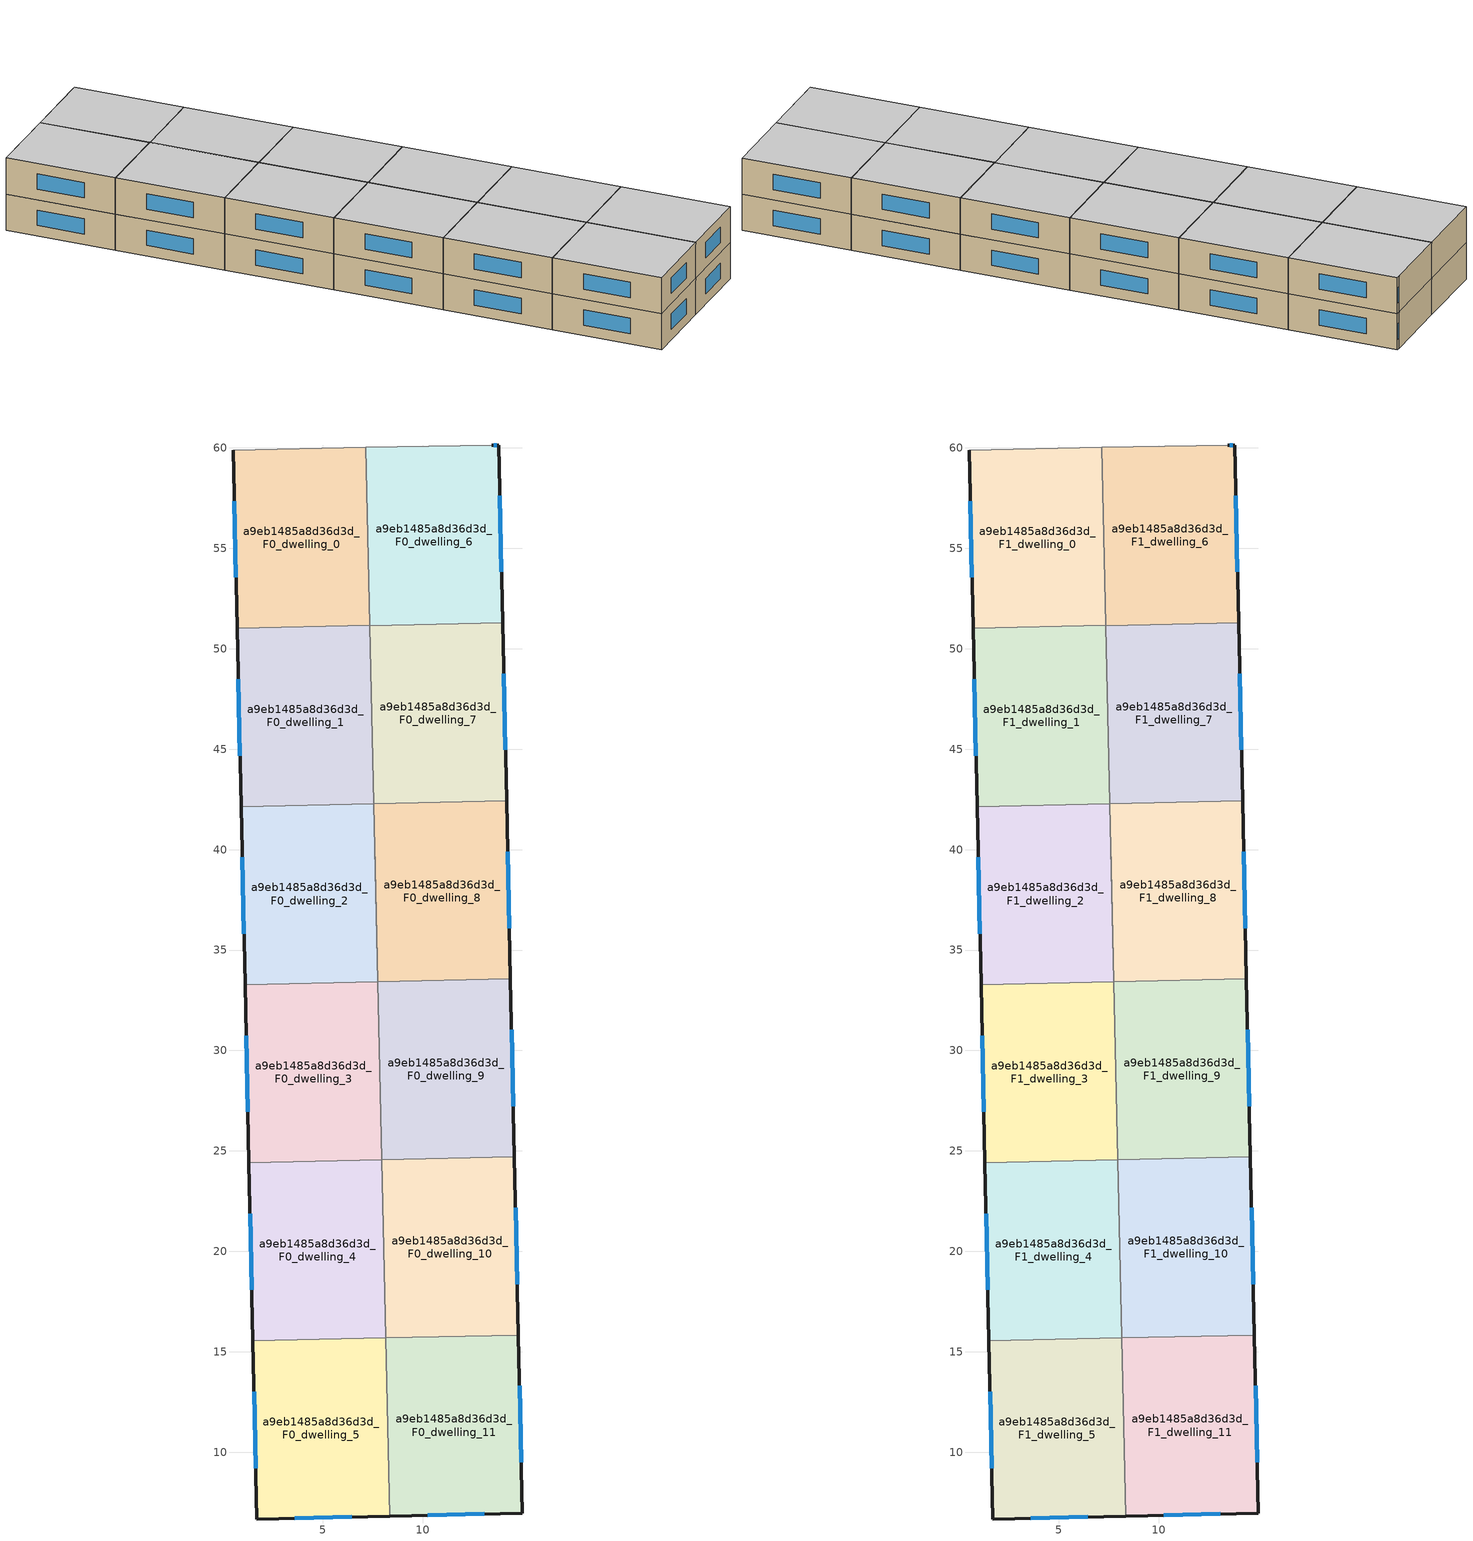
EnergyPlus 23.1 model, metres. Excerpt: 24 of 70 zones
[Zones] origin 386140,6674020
a9eb1485a8d36d3d_F0_dwelling_0
 floor ground (EU_floor_Construction): 7.16,60.02 7.35,51.16 0.75,51.02 0.55,59.89 z0
 wall outside (EU_wall_Construction): 0.55,59.89 0.75,51.02 z0:3
 wall adiabatic (EU_wall_Construction): 7.16,60.02 0.55,59.89 z0:3
 wall to a9eb1485a8d36d3d_F0_dwelling_1 (EU_wall_Construction): 0.75,51.02 7.35,51.16 z0:3
 wall to a9eb1485a8d36d3d_F0_dwelling_6 (EU_wall_Construction): 7.35,51.16 7.16,60.02 z0:3
 window (EU_Window_Construction): 0.61,57.36 0.69,53.55 z0.86:2.14
a9eb1485a8d36d3d_F0_dwelling_1
 floor ground (EU_floor_Construction): 7.35,51.16 7.55,42.29 0.94,42.15 0.75,51.02 z0
 wall outside (EU_wall_Construction): 0.75,51.02 0.94,42.15 z0:3
 wall to a9eb1485a8d36d3d_F0_dwelling_2 (EU_wall_Construction): 0.94,42.15 7.55,42.29 z0:3
 wall to a9eb1485a8d36d3d_F0_dwelling_7 (EU_wall_Construction): 7.55,42.29 7.35,51.15 z0:3
 wall to a9eb1485a8d36d3d_F0_dwelling_6 (EU_wall_Construction): 7.35,51.15 7.35,51.16 z0:3
 window (EU_Window_Construction): 0.8,48.48 0.89,44.68 z0.86:2.14
a9eb1485a8d36d3d_F0_dwelling_10
 floor ground (EU_floor_Construction): 14.55,24.7 14.75,15.83 8.14,15.68 7.94,24.55 z0
 wall outside (EU_wall_Construction): 14.75,15.83 14.55,24.7 z0:3
 wall to a9eb1485a8d36d3d_F0_dwelling_9 (EU_wall_Construction): 14.55,24.7 7.94,24.55 z0:3
 wall to a9eb1485a8d36d3d_F0_dwelling_11 (EU_wall_Construction): 8.14,15.68 14.75,15.83 z0:3
 wall to a9eb1485a8d36d3d_F0_dwelling_4 (EU_wall_Construction): 7.94,24.55 8.14,15.69 z0:3
 window (EU_Window_Construction): 14.7,18.36 14.61,22.16 z0.86:2.14
a9eb1485a8d36d3d_F0_dwelling_11
 floor ground (EU_floor_Construction): 14.75,15.83 14.95,6.96 8.34,6.82 8.14,15.68 z0
 wall outside (EU_wall_Construction): 8.34,6.82 14.95,6.96 14.75,15.83 z0:3
 wall to a9eb1485a8d36d3d_F0_dwelling_5 (EU_wall_Construction): 8.14,15.68 8.34,6.82 z0:3
 window (EU_Window_Construction): 14.89,9.5 14.81,13.3 / 10.23,6.86 13.06,6.92 z0.86:2.14
a9eb1485a8d36d3d_F0_dwelling_2
 floor ground (EU_floor_Construction): 7.55,42.29 7.75,33.42 1.14,33.28 0.94,42.15 z0
 wall outside (EU_wall_Construction): 0.94,42.15 1.14,33.28 z0:3
 wall to a9eb1485a8d36d3d_F0_dwelling_3 (EU_wall_Construction): 1.14,33.28 7.75,33.42 z0:3
 wall to a9eb1485a8d36d3d_F0_dwelling_8 (EU_wall_Construction): 7.75,33.42 7.55,42.28 z0:3
 wall to a9eb1485a8d36d3d_F0_dwelling_7 (EU_wall_Construction): 7.55,42.28 7.55,42.29 z0:3
 window (EU_Window_Construction): 1,39.61 1.08,35.81 z0.86:2.14
a9eb1485a8d36d3d_F0_dwelling_3
 floor ground (EU_floor_Construction): 7.75,33.42 7.94,24.56 1.34,24.41 1.14,33.28 z0
 wall outside (EU_wall_Construction): 1.14,33.28 1.34,24.41 z0:3
 wall to a9eb1485a8d36d3d_F0_dwelling_4 (EU_wall_Construction): 1.34,24.41 7.94,24.56 z0:3
 wall to a9eb1485a8d36d3d_F0_dwelling_9 (EU_wall_Construction): 7.94,24.56 7.75,33.42 z0:3
 wall adiabatic (EU_wall_Construction): 7.75,33.42 7.6,40.22 / 7.75,33.43 7.6,40.22 z0:3
 window (EU_Window_Construction): 1.2,30.74 1.28,26.94 z0.86:2.14
a9eb1485a8d36d3d_F0_dwelling_4
 floor ground (EU_floor_Construction): 7.94,24.56 8.14,15.69 1.53,15.54 1.34,24.41 z0
 wall outside (EU_wall_Construction): 1.34,24.41 1.53,15.54 z0:3
 wall to a9eb1485a8d36d3d_F0_dwelling_5 (EU_wall_Construction): 1.53,15.54 8.14,15.69 z0:3
 window (EU_Window_Construction): 1.39,21.88 1.48,18.07 z0.86:2.14
a9eb1485a8d36d3d_F0_dwelling_5
 floor ground (EU_floor_Construction): 8.14,15.69 8.34,6.82 1.73,6.67 1.53,15.54 z0
 wall outside (EU_wall_Construction): 1.53,15.54 1.73,6.67 8.34,6.82 z0:3
 window (EU_Window_Construction): 3.62,6.71 6.45,6.77 / 1.59,13.01 1.67,9.2 z0.86:2.14
a9eb1485a8d36d3d_F0_dwelling_6
 floor ground (EU_floor_Construction): 13.77,60.15 13.97,51.29 7.35,51.15 7.16,60.02 13.42,60.15 z0
 wall outside (EU_wall_Construction): 13.97,51.29 13.77,60.15 13.42,60.15 z0:3
 wall adiabatic (EU_wall_Construction): 13.42,60.15 7.16,60.02 z0:3
 wall to a9eb1485a8d36d3d_F0_dwelling_7 (EU_wall_Construction): 7.35,51.15 13.97,51.29 z0:3
 window (EU_Window_Construction): 13.67,60.15 13.52,60.15 / 13.91,53.82 13.82,57.62 z0.86:2.14
a9eb1485a8d36d3d_F0_dwelling_7
 floor ground (EU_floor_Construction): 13.97,51.29 14.16,42.43 7.55,42.28 7.35,51.15 z0
 wall outside (EU_wall_Construction): 14.16,42.43 13.97,51.29 z0:3
 wall to a9eb1485a8d36d3d_F0_dwelling_8 (EU_wall_Construction): 7.55,42.28 14.16,42.43 z0:3
 window (EU_Window_Construction): 14.11,44.96 14.02,48.76 z0.86:2.14
a9eb1485a8d36d3d_F0_dwelling_8
 floor ground (EU_floor_Construction): 14.16,42.43 14.36,33.56 7.75,33.42 7.55,42.28 z0
 wall outside (EU_wall_Construction): 14.36,33.56 14.16,42.43 z0:3
 wall to a9eb1485a8d36d3d_F0_dwelling_9 (EU_wall_Construction): 7.75,33.42 14.36,33.56 z0:3
 window (EU_Window_Construction): 14.3,36.1 14.22,39.9 z0.86:2.14
a9eb1485a8d36d3d_F0_dwelling_9
 floor ground (EU_floor_Construction): 14.36,33.56 14.55,24.7 7.94,24.55 7.75,33.42 z0
 wall outside (EU_wall_Construction): 14.55,24.7 14.36,33.56 z0:3
 window (EU_Window_Construction): 14.5,27.23 14.41,31.03 z0.86:2.14
a9eb1485a8d36d3d_F1_dwelling_0
 floor to a9eb1485a8d36d3d_F0_dwelling_0 (EU_floor_Construction): 7.16,60.02 7.35,51.16 0.75,51.02 0.55,59.89 z3
 wall outside (EU_wall_Construction): 0.55,59.89 0.75,51.02 z3:6
 wall adiabatic (EU_wall_Construction): 7.16,60.02 0.55,59.89 z3:6
 wall to a9eb1485a8d36d3d_F1_dwelling_1 (EU_wall_Construction): 0.75,51.02 7.35,51.16 z3:6
 wall to a9eb1485a8d36d3d_F1_dwelling_6 (EU_wall_Construction): 7.35,51.16 7.16,60.02 z3:6
 window (EU_Window_Construction): 0.61,57.36 0.69,53.55 z3.86:5.14
 ceiling to a9eb1485a8d36d3d_F2_dwelling_0 (EU_floor_Construction): 7.35,51.16 7.16,60.02 0.55,59.89 0.75,51.02 z6
a9eb1485a8d36d3d_F1_dwelling_1
 floor to a9eb1485a8d36d3d_F0_dwelling_1 (EU_floor_Construction): 7.35,51.16 7.55,42.29 0.94,42.15 0.75,51.02 z3
 wall outside (EU_wall_Construction): 0.75,51.02 0.94,42.15 z3:6
 wall to a9eb1485a8d36d3d_F1_dwelling_2 (EU_wall_Construction): 0.94,42.15 7.55,42.29 z3:6
 wall to a9eb1485a8d36d3d_F1_dwelling_7 (EU_wall_Construction): 7.55,42.29 7.35,51.15 z3:6
 wall to a9eb1485a8d36d3d_F1_dwelling_6 (EU_wall_Construction): 7.35,51.15 7.35,51.16 z3:6
 window (EU_Window_Construction): 0.8,48.48 0.89,44.68 z3.86:5.14
 ceiling to a9eb1485a8d36d3d_F2_dwelling_1 (EU_floor_Construction): 7.55,42.29 7.35,51.16 0.75,51.02 0.94,42.15 z6
a9eb1485a8d36d3d_F1_dwelling_10
 floor to a9eb1485a8d36d3d_F0_dwelling_10 (EU_floor_Construction): 14.55,24.7 14.75,15.83 8.14,15.68 7.94,24.55 z3
 wall outside (EU_wall_Construction): 14.75,15.83 14.55,24.7 z3:6
 wall to a9eb1485a8d36d3d_F1_dwelling_9 (EU_wall_Construction): 14.55,24.7 7.94,24.55 z3:6
 wall to a9eb1485a8d36d3d_F1_dwelling_11 (EU_wall_Construction): 8.14,15.68 14.75,15.83 z3:6
 wall to a9eb1485a8d36d3d_F1_dwelling_4 (EU_wall_Construction): 7.94,24.55 8.14,15.69 z3:6
 window (EU_Window_Construction): 14.7,18.36 14.61,22.16 z3.86:5.14
 ceiling to a9eb1485a8d36d3d_F2_dwelling_10 (EU_floor_Construction): 14.75,15.83 14.55,24.7 7.94,24.55 8.14,15.68 z6
a9eb1485a8d36d3d_F1_dwelling_11
 floor to a9eb1485a8d36d3d_F0_dwelling_11 (EU_floor_Construction): 14.75,15.83 14.95,6.96 8.34,6.82 8.14,15.68 z3
 wall outside (EU_wall_Construction): 8.34,6.82 14.95,6.96 14.75,15.83 z3:6
 wall to a9eb1485a8d36d3d_F1_dwelling_5 (EU_wall_Construction): 8.14,15.68 8.34,6.82 z3:6
 window (EU_Window_Construction): 14.89,9.5 14.81,13.3 / 10.23,6.86 13.06,6.92 z3.86:5.14
 ceiling to a9eb1485a8d36d3d_F2_dwelling_11 (EU_floor_Construction): 14.95,6.96 14.75,15.83 8.14,15.68 8.34,6.82 z6
a9eb1485a8d36d3d_F1_dwelling_2
 floor to a9eb1485a8d36d3d_F0_dwelling_2 (EU_floor_Construction): 7.55,42.29 7.75,33.42 1.14,33.28 0.94,42.15 z3
 wall outside (EU_wall_Construction): 0.94,42.15 1.14,33.28 z3:6
 wall to a9eb1485a8d36d3d_F1_dwelling_3 (EU_wall_Construction): 1.14,33.28 7.75,33.42 z3:6
 wall to a9eb1485a8d36d3d_F1_dwelling_8 (EU_wall_Construction): 7.75,33.42 7.55,42.28 z3:6
 wall to a9eb1485a8d36d3d_F1_dwelling_7 (EU_wall_Construction): 7.55,42.28 7.55,42.29 z3:6
 window (EU_Window_Construction): 1,39.61 1.08,35.81 z3.86:5.14
 ceiling to a9eb1485a8d36d3d_F2_dwelling_2 (EU_floor_Construction): 7.75,33.42 7.55,42.29 0.94,42.15 1.14,33.28 z6
a9eb1485a8d36d3d_F1_dwelling_3
 floor to a9eb1485a8d36d3d_F0_dwelling_3 (EU_floor_Construction): 7.75,33.42 7.94,24.56 1.34,24.41 1.14,33.28 z3
 wall outside (EU_wall_Construction): 1.14,33.28 1.34,24.41 z3:6
 wall to a9eb1485a8d36d3d_F1_dwelling_4 (EU_wall_Construction): 1.34,24.41 7.94,24.56 z3:6
 wall to a9eb1485a8d36d3d_F1_dwelling_9 (EU_wall_Construction): 7.94,24.56 7.75,33.42 z3:6
 wall adiabatic (EU_wall_Construction): 7.75,33.42 7.6,40.22 / 7.75,33.43 7.6,40.22 z3:6
 window (EU_Window_Construction): 1.2,30.74 1.28,26.94 z3.86:5.14
 ceiling to a9eb1485a8d36d3d_F2_dwelling_3 (EU_floor_Construction): 7.94,24.56 7.75,33.42 1.14,33.28 1.34,24.41 z6
a9eb1485a8d36d3d_F1_dwelling_4
 floor to a9eb1485a8d36d3d_F0_dwelling_4 (EU_floor_Construction): 7.94,24.56 8.14,15.69 1.53,15.54 1.34,24.41 z3
 wall outside (EU_wall_Construction): 1.34,24.41 1.53,15.54 z3:6
 wall to a9eb1485a8d36d3d_F1_dwelling_5 (EU_wall_Construction): 1.53,15.54 8.14,15.69 z3:6
 window (EU_Window_Construction): 1.39,21.88 1.48,18.07 z3.86:5.14
 ceiling to a9eb1485a8d36d3d_F2_dwelling_4 (EU_floor_Construction): 8.14,15.69 7.94,24.56 1.34,24.41 1.53,15.54 z6
a9eb1485a8d36d3d_F1_dwelling_5
 floor to a9eb1485a8d36d3d_F0_dwelling_5 (EU_floor_Construction): 8.14,15.69 8.34,6.82 1.73,6.67 1.53,15.54 z3
 wall outside (EU_wall_Construction): 1.53,15.54 1.73,6.67 8.34,6.82 z3:6
 window (EU_Window_Construction): 3.62,6.71 6.45,6.77 / 1.59,13.01 1.67,9.2 z3.86:5.14
 ceiling to a9eb1485a8d36d3d_F2_dwelling_5 (EU_floor_Construction): 8.34,6.82 8.14,15.69 1.53,15.54 1.73,6.67 z6
a9eb1485a8d36d3d_F1_dwelling_6
 floor to a9eb1485a8d36d3d_F0_dwelling_6 (EU_floor_Construction): 13.77,60.15 13.97,51.29 7.35,51.15 7.16,60.02 13.42,60.15 z3
 wall outside (EU_wall_Construction): 13.97,51.29 13.77,60.15 13.42,60.15 z3:6
 wall adiabatic (EU_wall_Construction): 13.42,60.15 7.16,60.02 z3:6
 wall to a9eb1485a8d36d3d_F1_dwelling_7 (EU_wall_Construction): 7.35,51.15 13.97,51.29 z3:6
 window (EU_Window_Construction): 13.67,60.15 13.52,60.15 / 13.91,53.82 13.82,57.62 z3.86:5.14
 ceiling to a9eb1485a8d36d3d_F2_dwelling_6 (EU_floor_Construction): 13.97,51.29 13.77,60.15 13.42,60.15 7.16,60.02 7.35,51.15 z6
a9eb1485a8d36d3d_F1_dwelling_7
 floor to a9eb1485a8d36d3d_F0_dwelling_7 (EU_floor_Construction): 13.97,51.29 14.16,42.43 7.55,42.28 7.35,51.15 z3
 wall outside (EU_wall_Construction): 14.16,42.43 13.97,51.29 z3:6
 wall to a9eb1485a8d36d3d_F1_dwelling_8 (EU_wall_Construction): 7.55,42.28 14.16,42.43 z3:6
 window (EU_Window_Construction): 14.11,44.96 14.02,48.76 z3.86:5.14
 ceiling to a9eb1485a8d36d3d_F2_dwelling_7 (EU_floor_Construction): 14.16,42.43 13.97,51.29 7.35,51.15 7.55,42.28 z6
a9eb1485a8d36d3d_F1_dwelling_8
 floor to a9eb1485a8d36d3d_F0_dwelling_8 (EU_floor_Construction): 14.16,42.43 14.36,33.56 7.75,33.42 7.55,42.28 z3
 wall outside (EU_wall_Construction): 14.36,33.56 14.16,42.43 z3:6
 wall to a9eb1485a8d36d3d_F1_dwelling_9 (EU_wall_Construction): 7.75,33.42 14.36,33.56 z3:6
 window (EU_Window_Construction): 14.3,36.1 14.22,39.9 z3.86:5.14
 ceiling to a9eb1485a8d36d3d_F2_dwelling_8 (EU_floor_Construction): 14.36,33.56 14.16,42.43 7.55,42.28 7.75,33.42 z6
a9eb1485a8d36d3d_F1_dwelling_9
 floor to a9eb1485a8d36d3d_F0_dwelling_9 (EU_floor_Construction): 14.36,33.56 14.55,24.7 7.94,24.55 7.75,33.42 z3
 wall outside (EU_wall_Construction): 14.55,24.7 14.36,33.56 z3:6
 window (EU_Window_Construction): 14.5,27.23 14.41,31.03 z3.86:5.14
 ceiling to a9eb1485a8d36d3d_F2_dwelling_9 (EU_floor_Construction): 14.55,24.7 14.36,33.56 7.75,33.42 7.94,24.55 z6
[Building]
EU S2 Campaign: North Axis=0; Terrain=City; Solar Distribution=FullExterior
[Site:Location]
Helsinki-Vantaa.AP: Latitude=60.317; Longitude=24.963; Time Zone=2; Elevation=54.6
[SizingPeriod:WeatherFileDays]
AnnualSizingPeriod: Begin Month=1; Begin Day of Month=1; End Month=12; End Day of Month=31; Day of Week for Start Day=Monday; Use Weather File Daylight Saving Period=No; Use Weather File Rain and Snow Indicators=No
[MATERIAL]
EU_InternalMass_Material: Roughness=MediumRough; Thickness=0.1; Conductivity=1; Density=1800; Specific Heat=900; Thermal Absorptance=0.9; Solar Absorptance=0.7; Visible Absorptance=0.7
[MATERIAL:NOMASS] Roughness=MediumRough; Thermal Absorptance=0.9; Solar Absorptance=0.7; Visible Absorptance=0.7
Name | Thermal Resistance
EU_wall_NoMass | 1.10183
EU_floor_NoMass | 1.70606
[WINDOWMATERIAL:SIMPLEGLAZINGSYSTEM]
EU_Window_SimpleGlazing: UFactor=3.11035; Solar Heat Gain Coefficient=0.8; Visible Transmittance=0.8
[CONSTRUCTION]
EU_wall_Construction: EU_wall_NoMass
EU_floor_Construction: EU_floor_NoMass
EU_Window_Construction: EU_Window_SimpleGlazing
EU_InternalMass_Construction: EU_InternalMass_Material
[ZONE] Type=1; Multiplier=1; Ceiling Height=autocalculate; Floor Area=autocalculate; Part of Total Floor Area=Yes
Name | Volume
a9eb1485a8d36d3d_F0_dwelling_0; a9eb1485a8d36d3d_F1_dwelling_0; a9eb1485a8d36d3d_F0_dwelling_10; a9eb1485a8d36d3d_F1_dwelling_10; a9eb1485a8d36d3d_F0_dwelling_11; a9eb1485a8d36d3d_F1_dwelling_11; a9eb1485a8d36d3d_F0_dwelling_8; a9eb1485a8d36d3d_F1_dwelling_8; a9eb1485a8d36d3d_F0_dwelling_9; a9eb1485a8d36d3d_F1_dwelling_9 | 175.923
a9eb1485a8d36d3d_F0_dwelling_1; a9eb1485a8d36d3d_F1_dwelling_1; a9eb1485a8d36d3d_F0_dwelling_4; a9eb1485a8d36d3d_F1_dwelling_4 | 175.929
a9eb1485a8d36d3d_F0_dwelling_2; a9eb1485a8d36d3d_F1_dwelling_2 | 175.908
a9eb1485a8d36d3d_F0_dwelling_3; a9eb1485a8d36d3d_F1_dwelling_3 | 175.917
a9eb1485a8d36d3d_F0_dwelling_5; a9eb1485a8d36d3d_F1_dwelling_5 | 175.938
a9eb1485a8d36d3d_F0_dwelling_6; a9eb1485a8d36d3d_F1_dwelling_6 | 175.934
a9eb1485a8d36d3d_F0_dwelling_7; a9eb1485a8d36d3d_F1_dwelling_7 | 175.936
[INTERNALMASS] Construction=EU_InternalMass_Construction
Name | Zone or ZoneList | Surface Area
a9eb1485a8d36d3d_F0_dwelling_0_EU_InternalMass | a9eb1485a8d36d3d_F0_dwelling_0 | 58.6413
a9eb1485a8d36d3d_F0_dwelling_1_EU_InternalMass | a9eb1485a8d36d3d_F0_dwelling_1 | 58.6429
a9eb1485a8d36d3d_F0_dwelling_2_EU_InternalMass | a9eb1485a8d36d3d_F0_dwelling_2 | 58.6363
a9eb1485a8d36d3d_F0_dwelling_3_EU_InternalMass | a9eb1485a8d36d3d_F0_dwelling_3 | 58.6396
a9eb1485a8d36d3d_F0_dwelling_4_EU_InternalMass | a9eb1485a8d36d3d_F0_dwelling_4 | 58.6429
a9eb1485a8d36d3d_F0_dwelling_5_EU_InternalMass | a9eb1485a8d36d3d_F0_dwelling_5 | 58.6461
a9eb1485a8d36d3d_F0_dwelling_6_EU_InternalMass | a9eb1485a8d36d3d_F0_dwelling_6 | 58.6443
a9eb1485a8d36d3d_F0_dwelling_7_EU_InternalMass | a9eb1485a8d36d3d_F0_dwelling_7 | 58.6453
a9eb1485a8d36d3d_F0_dwelling_8_EU_InternalMass | a9eb1485a8d36d3d_F0_dwelling_8 | 58.6408
a9eb1485a8d36d3d_F0_dwelling_9_EU_InternalMass | a9eb1485a8d36d3d_F0_dwelling_9 | 58.6408
a9eb1485a8d36d3d_F0_dwelling_10_EU_InternalMass | a9eb1485a8d36d3d_F0_dwelling_10 | 58.6408
a9eb1485a8d36d3d_F0_dwelling_11_EU_InternalMass | a9eb1485a8d36d3d_F0_dwelling_11 | 58.6408
a9eb1485a8d36d3d_F1_dwelling_0_EU_InternalMass | a9eb1485a8d36d3d_F1_dwelling_0 | 58.6413
a9eb1485a8d36d3d_F1_dwelling_1_EU_InternalMass | a9eb1485a8d36d3d_F1_dwelling_1 | 58.6429
a9eb1485a8d36d3d_F1_dwelling_2_EU_InternalMass | a9eb1485a8d36d3d_F1_dwelling_2 | 58.6363
a9eb1485a8d36d3d_F1_dwelling_3_EU_InternalMass | a9eb1485a8d36d3d_F1_dwelling_3 | 58.6396
a9eb1485a8d36d3d_F1_dwelling_4_EU_InternalMass | a9eb1485a8d36d3d_F1_dwelling_4 | 58.6429
a9eb1485a8d36d3d_F1_dwelling_5_EU_InternalMass | a9eb1485a8d36d3d_F1_dwelling_5 | 58.6461
a9eb1485a8d36d3d_F1_dwelling_6_EU_InternalMass | a9eb1485a8d36d3d_F1_dwelling_6 | 58.6443
a9eb1485a8d36d3d_F1_dwelling_7_EU_InternalMass | a9eb1485a8d36d3d_F1_dwelling_7 | 58.6453
a9eb1485a8d36d3d_F1_dwelling_8_EU_InternalMass | a9eb1485a8d36d3d_F1_dwelling_8 | 58.6408
a9eb1485a8d36d3d_F1_dwelling_9_EU_InternalMass | a9eb1485a8d36d3d_F1_dwelling_9 | 58.6408
a9eb1485a8d36d3d_F1_dwelling_10_EU_InternalMass | a9eb1485a8d36d3d_F1_dwelling_10 | 58.6408
a9eb1485a8d36d3d_F1_dwelling_11_EU_InternalMass | a9eb1485a8d36d3d_F1_dwelling_11 | 58.6408
[OTHEREQUIPMENT] Fuel Type=Electricity; Design Level Calculation Method=Watts/Area; Power per Zone Floor Area=1; Fraction Latent=0; Fraction Radiant=0; Fraction Lost=0; Carbon Dioxide Generation Rate=0; EndUse Subcategory=EU_Step8_InternalGains
Name | Zone or ZoneList or Space or SpaceList | Schedule
EU_Step8_InternalGain_a9eb1485a8d36d3d_F0_dwelling_0_f000 | a9eb1485a8d36d3d_F0_dwelling_0 | EU_Step8_GainSchedule_a9eb1485a8d36d3d_F0_dwelling_0_f000
EU_Step8_InternalGain_a9eb1485a8d36d3d_F0_dwelling_1_f000 | a9eb1485a8d36d3d_F0_dwelling_1 | EU_Step8_GainSchedule_a9eb1485a8d36d3d_F0_dwelling_1_f000
EU_Step8_InternalGain_a9eb1485a8d36d3d_F0_dwelling_2_f000 | a9eb1485a8d36d3d_F0_dwelling_2 | EU_Step8_GainSchedule_a9eb1485a8d36d3d_F0_dwelling_2_f000
EU_Step8_InternalGain_a9eb1485a8d36d3d_F0_dwelling_3_f000 | a9eb1485a8d36d3d_F0_dwelling_3 | EU_Step8_GainSchedule_a9eb1485a8d36d3d_F0_dwelling_3_f000
EU_Step8_InternalGain_a9eb1485a8d36d3d_F0_dwelling_4_f000 | a9eb1485a8d36d3d_F0_dwelling_4 | EU_Step8_GainSchedule_a9eb1485a8d36d3d_F0_dwelling_4_f000
EU_Step8_InternalGain_a9eb1485a8d36d3d_F0_dwelling_5_f000 | a9eb1485a8d36d3d_F0_dwelling_5 | EU_Step8_GainSchedule_a9eb1485a8d36d3d_F0_dwelling_5_f000
EU_Step8_InternalGain_a9eb1485a8d36d3d_F0_dwelling_6_f000 | a9eb1485a8d36d3d_F0_dwelling_6 | EU_Step8_GainSchedule_a9eb1485a8d36d3d_F0_dwelling_6_f000
EU_Step8_InternalGain_a9eb1485a8d36d3d_F0_dwelling_7_f000 | a9eb1485a8d36d3d_F0_dwelling_7 | EU_Step8_GainSchedule_a9eb1485a8d36d3d_F0_dwelling_7_f000
EU_Step8_InternalGain_a9eb1485a8d36d3d_F0_dwelling_8_f000 | a9eb1485a8d36d3d_F0_dwelling_8 | EU_Step8_GainSchedule_a9eb1485a8d36d3d_F0_dwelling_8_f000
EU_Step8_InternalGain_a9eb1485a8d36d3d_F0_dwelling_9_f000 | a9eb1485a8d36d3d_F0_dwelling_9 | EU_Step8_GainSchedule_a9eb1485a8d36d3d_F0_dwelling_9_f000
EU_Step8_InternalGain_a9eb1485a8d36d3d_F0_dwelling_10_f000 | a9eb1485a8d36d3d_F0_dwelling_10 | EU_Step8_GainSchedule_a9eb1485a8d36d3d_F0_dwelling_10_f000
EU_Step8_InternalGain_a9eb1485a8d36d3d_F0_dwelling_11_f000 | a9eb1485a8d36d3d_F0_dwelling_11 | EU_Step8_GainSchedule_a9eb1485a8d36d3d_F0_dwelling_11_f000
EU_Step8_InternalGain_a9eb1485a8d36d3d_F1_dwelling_0_f000 | a9eb1485a8d36d3d_F1_dwelling_0 | EU_Step8_GainSchedule_a9eb1485a8d36d3d_F1_dwelling_0_f000
EU_Step8_InternalGain_a9eb1485a8d36d3d_F1_dwelling_1_f000 | a9eb1485a8d36d3d_F1_dwelling_1 | EU_Step8_GainSchedule_a9eb1485a8d36d3d_F1_dwelling_1_f000
EU_Step8_InternalGain_a9eb1485a8d36d3d_F1_dwelling_2_f000 | a9eb1485a8d36d3d_F1_dwelling_2 | EU_Step8_GainSchedule_a9eb1485a8d36d3d_F1_dwelling_2_f000
EU_Step8_InternalGain_a9eb1485a8d36d3d_F1_dwelling_3_f000 | a9eb1485a8d36d3d_F1_dwelling_3 | EU_Step8_GainSchedule_a9eb1485a8d36d3d_F1_dwelling_3_f000
EU_Step8_InternalGain_a9eb1485a8d36d3d_F1_dwelling_4_f000 | a9eb1485a8d36d3d_F1_dwelling_4 | EU_Step8_GainSchedule_a9eb1485a8d36d3d_F1_dwelling_4_f000
EU_Step8_InternalGain_a9eb1485a8d36d3d_F1_dwelling_5_f000 | a9eb1485a8d36d3d_F1_dwelling_5 | EU_Step8_GainSchedule_a9eb1485a8d36d3d_F1_dwelling_5_f000
EU_Step8_InternalGain_a9eb1485a8d36d3d_F1_dwelling_6_f000 | a9eb1485a8d36d3d_F1_dwelling_6 | EU_Step8_GainSchedule_a9eb1485a8d36d3d_F1_dwelling_6_f000
EU_Step8_InternalGain_a9eb1485a8d36d3d_F1_dwelling_7_f000 | a9eb1485a8d36d3d_F1_dwelling_7 | EU_Step8_GainSchedule_a9eb1485a8d36d3d_F1_dwelling_7_f000
EU_Step8_InternalGain_a9eb1485a8d36d3d_F1_dwelling_8_f000 | a9eb1485a8d36d3d_F1_dwelling_8 | EU_Step8_GainSchedule_a9eb1485a8d36d3d_F1_dwelling_8_f000
EU_Step8_InternalGain_a9eb1485a8d36d3d_F1_dwelling_9_f000 | a9eb1485a8d36d3d_F1_dwelling_9 | EU_Step8_GainSchedule_a9eb1485a8d36d3d_F1_dwelling_9_f000
EU_Step8_InternalGain_a9eb1485a8d36d3d_F1_dwelling_10_f000 | a9eb1485a8d36d3d_F1_dwelling_10 | EU_Step8_GainSchedule_a9eb1485a8d36d3d_F1_dwelling_10_f000
EU_Step8_InternalGain_a9eb1485a8d36d3d_F1_dwelling_11_f000 | a9eb1485a8d36d3d_F1_dwelling_11 | EU_Step8_GainSchedule_a9eb1485a8d36d3d_F1_dwelling_11_f000
[ZONEVENTILATION:DESIGNFLOWRATE] Schedule=EU_AlwaysOn; Design Flow Rate Calculation Method=AirChanges/Hour; Air Changes per Hour=0.756316; Ventilation Type=Natural; Fan Pressure Rise=0; Fan Total Efficiency=1; Constant Term Coefficient=1; Temperature Term Coefficient=0; Velocity Term Coefficient=0; Velocity Squared Term Coefficient=0; Minimum Indoor Temperature=-100; Maximum Indoor Temperature=100; Delta Temperature=-100; Minimum Outdoor Temperature=-100; Maximum Outdoor Temperature=100; Maximum Wind Speed=40
Name | Zone or ZoneList or Space or SpaceList
EU_ConstantAir_a9eb1485a8d36d3d_F0_dwelling_0 | a9eb1485a8d36d3d_F0_dwelling_0
EU_ConstantAir_a9eb1485a8d36d3d_F0_dwelling_1 | a9eb1485a8d36d3d_F0_dwelling_1
EU_ConstantAir_a9eb1485a8d36d3d_F0_dwelling_2 | a9eb1485a8d36d3d_F0_dwelling_2
EU_ConstantAir_a9eb1485a8d36d3d_F0_dwelling_3 | a9eb1485a8d36d3d_F0_dwelling_3
EU_ConstantAir_a9eb1485a8d36d3d_F0_dwelling_4 | a9eb1485a8d36d3d_F0_dwelling_4
EU_ConstantAir_a9eb1485a8d36d3d_F0_dwelling_5 | a9eb1485a8d36d3d_F0_dwelling_5
EU_ConstantAir_a9eb1485a8d36d3d_F0_dwelling_6 | a9eb1485a8d36d3d_F0_dwelling_6
EU_ConstantAir_a9eb1485a8d36d3d_F0_dwelling_7 | a9eb1485a8d36d3d_F0_dwelling_7
EU_ConstantAir_a9eb1485a8d36d3d_F0_dwelling_8 | a9eb1485a8d36d3d_F0_dwelling_8
EU_ConstantAir_a9eb1485a8d36d3d_F0_dwelling_9 | a9eb1485a8d36d3d_F0_dwelling_9
EU_ConstantAir_a9eb1485a8d36d3d_F0_dwelling_10 | a9eb1485a8d36d3d_F0_dwelling_10
EU_ConstantAir_a9eb1485a8d36d3d_F0_dwelling_11 | a9eb1485a8d36d3d_F0_dwelling_11
EU_ConstantAir_a9eb1485a8d36d3d_F1_dwelling_0 | a9eb1485a8d36d3d_F1_dwelling_0
EU_ConstantAir_a9eb1485a8d36d3d_F1_dwelling_1 | a9eb1485a8d36d3d_F1_dwelling_1
EU_ConstantAir_a9eb1485a8d36d3d_F1_dwelling_2 | a9eb1485a8d36d3d_F1_dwelling_2
EU_ConstantAir_a9eb1485a8d36d3d_F1_dwelling_3 | a9eb1485a8d36d3d_F1_dwelling_3
EU_ConstantAir_a9eb1485a8d36d3d_F1_dwelling_4 | a9eb1485a8d36d3d_F1_dwelling_4
EU_ConstantAir_a9eb1485a8d36d3d_F1_dwelling_5 | a9eb1485a8d36d3d_F1_dwelling_5
EU_ConstantAir_a9eb1485a8d36d3d_F1_dwelling_6 | a9eb1485a8d36d3d_F1_dwelling_6
EU_ConstantAir_a9eb1485a8d36d3d_F1_dwelling_7 | a9eb1485a8d36d3d_F1_dwelling_7
EU_ConstantAir_a9eb1485a8d36d3d_F1_dwelling_8 | a9eb1485a8d36d3d_F1_dwelling_8
EU_ConstantAir_a9eb1485a8d36d3d_F1_dwelling_9 | a9eb1485a8d36d3d_F1_dwelling_9
EU_ConstantAir_a9eb1485a8d36d3d_F1_dwelling_10 | a9eb1485a8d36d3d_F1_dwelling_10
EU_ConstantAir_a9eb1485a8d36d3d_F1_dwelling_11 | a9eb1485a8d36d3d_F1_dwelling_11
[HVACTEMPLATE:THERMOSTAT] Constant Heating Setpoint=20; Constant Cooling Setpoint=50
EU_HeatOnly_a9eb1485a8d36d3d_F0_dwelling_0; EU_HeatOnly_a9eb1485a8d36d3d_F0_dwelling_1; EU_HeatOnly_a9eb1485a8d36d3d_F0_dwelling_2; EU_HeatOnly_a9eb1485a8d36d3d_F0_dwelling_3; EU_HeatOnly_a9eb1485a8d36d3d_F0_dwelling_4; EU_HeatOnly_a9eb1485a8d36d3d_F0_dwelling_5; EU_HeatOnly_a9eb1485a8d36d3d_F0_dwelling_6; EU_HeatOnly_a9eb1485a8d36d3d_F0_dwelling_7; EU_HeatOnly_a9eb1485a8d36d3d_F0_dwelling_8; EU_HeatOnly_a9eb1485a8d36d3d_F0_dwelling_9; EU_HeatOnly_a9eb1485a8d36d3d_F0_dwelling_10; EU_HeatOnly_a9eb1485a8d36d3d_F0_dwelling_11; EU_HeatOnly_a9eb1485a8d36d3d_F1_dwelling_0; EU_HeatOnly_a9eb1485a8d36d3d_F1_dwelling_1; EU_HeatOnly_a9eb1485a8d36d3d_F1_dwelling_2; EU_HeatOnly_a9eb1485a8d36d3d_F1_dwelling_3; EU_HeatOnly_a9eb1485a8d36d3d_F1_dwelling_4; EU_HeatOnly_a9eb1485a8d36d3d_F1_dwelling_5; EU_HeatOnly_a9eb1485a8d36d3d_F1_dwelling_6; EU_HeatOnly_a9eb1485a8d36d3d_F1_dwelling_7; EU_HeatOnly_a9eb1485a8d36d3d_F1_dwelling_8; EU_HeatOnly_a9eb1485a8d36d3d_F1_dwelling_9; EU_HeatOnly_a9eb1485a8d36d3d_F1_dwelling_10; EU_HeatOnly_a9eb1485a8d36d3d_F1_dwelling_11; EU_HeatOnly_a9eb1485a8d36d3d_F2_dwelling_0; EU_HeatOnly_a9eb1485a8d36d3d_F2_dwelling_1; EU_HeatOnly_a9eb1485a8d36d3d_F2_dwelling_2; EU_HeatOnly_a9eb1485a8d36d3d_F2_dwelling_3; EU_HeatOnly_a9eb1485a8d36d3d_F2_dwelling_4; EU_HeatOnly_a9eb1485a8d36d3d_F2_dwelling_5; EU_HeatOnly_a9eb1485a8d36d3d_F2_dwelling_6; EU_HeatOnly_a9eb1485a8d36d3d_F2_dwelling_7; EU_HeatOnly_a9eb1485a8d36d3d_F2_dwelling_8; EU_HeatOnly_a9eb1485a8d36d3d_F2_dwelling_9; EU_HeatOnly_a9eb1485a8d36d3d_F2_dwelling_10; EU_HeatOnly_a9eb1485a8d36d3d_F2_dwelling_11; EU_HeatOnly_a9eb1485a8d36d3d_F3_dwelling_0; EU_HeatOnly_a9eb1485a8d36d3d_F3_dwelling_1; EU_HeatOnly_a9eb1485a8d36d3d_F3_dwelling_2; EU_HeatOnly_a9eb1485a8d36d3d_F3_dwelling_3; EU_HeatOnly_a9eb1485a8d36d3d_F3_dwelling_4; EU_HeatOnly_a9eb1485a8d36d3d_F3_dwelling_5; EU_HeatOnly_a9eb1485a8d36d3d_F3_dwelling_6; EU_HeatOnly_a9eb1485a8d36d3d_F3_dwelling_7; EU_HeatOnly_a9eb1485a8d36d3d_F3_dwelling_8; EU_HeatOnly_a9eb1485a8d36d3d_F3_dwelling_9; EU_HeatOnly_a9eb1485a8d36d3d_F3_dwelling_10; EU_HeatOnly_a9eb1485a8d36d3d_F3_dwelling_11; EU_HeatOnly_a9eb1485a8d36d3d_F4_dwelling_0; EU_HeatOnly_a9eb1485a8d36d3d_F4_dwelling_1; EU_HeatOnly_a9eb1485a8d36d3d_F4_dwelling_2; EU_HeatOnly_a9eb1485a8d36d3d_F4_dwelling_3; EU_HeatOnly_a9eb1485a8d36d3d_F4_dwelling_4; EU_HeatOnly_a9eb1485a8d36d3d_F4_dwelling_5; EU_HeatOnly_a9eb1485a8d36d3d_F4_dwelling_6; EU_HeatOnly_a9eb1485a8d36d3d_F4_dwelling_7; EU_HeatOnly_a9eb1485a8d36d3d_F4_dwelling_8; EU_HeatOnly_a9eb1485a8d36d3d_F4_dwelling_9; EU_HeatOnly_a9eb1485a8d36d3d_F4_dwelling_10; EU_HeatOnly_a9eb1485a8d36d3d_F5_dwelling_0; EU_HeatOnly_a9eb1485a8d36d3d_F5_dwelling_1; EU_HeatOnly_a9eb1485a8d36d3d_F5_dwelling_2; EU_HeatOnly_a9eb1485a8d36d3d_F5_dwelling_3; EU_HeatOnly_a9eb1485a8d36d3d_F5_dwelling_4; EU_HeatOnly_a9eb1485a8d36d3d_F5_dwelling_5; EU_HeatOnly_a9eb1485a8d36d3d_F5_dwelling_6; EU_HeatOnly_a9eb1485a8d36d3d_F5_dwelling_7; EU_HeatOnly_a9eb1485a8d36d3d_F5_dwelling_8; EU_HeatOnly_a9eb1485a8d36d3d_F5_dwelling_9; EU_HeatOnly_a9eb1485a8d36d3d_F5_dwelling_10
[HVACTEMPLATE:ZONE:IDEALLOADSAIRSYSTEM] System Availability Schedule=EU_AlwaysOn; Maximum Heating Supply Air Temperature=50; Minimum Cooling Supply Air Temperature=13; Maximum Heating Supply Air Humidity Ratio=0.0156; Minimum Cooling Supply Air Humidity Ratio=0.0077; Heating Limit=NoLimit; Cooling Limit=NoLimit; Heating Availability Schedule=EU_AlwaysOn; Cooling Availability Schedule=EU_CoolingOff; Dehumidification Control Type=ConstantSensibleHeatRatio; Cooling Sensible Heat Ratio=0.7; Dehumidification Setpoint=60; Humidification Control Type=None; Humidification Setpoint=30; Outdoor Air Method=None; Outdoor Air Flow Rate per Person=0.00944; Outdoor Air Flow Rate per Zone Floor Area=0; Outdoor Air Flow Rate per Zone=0; Demand Controlled Ventilation Type=None; Outdoor Air Economizer Type=NoEconomizer; Heat Recovery Type=None; Sensible Heat Recovery Effectiveness=0.7; Latent Heat Recovery Effectiveness=0.65
Name | Template Thermostat
a9eb1485a8d36d3d_F0_dwelling_0 | EU_HeatOnly_a9eb1485a8d36d3d_F0_dwelling_0
a9eb1485a8d36d3d_F0_dwelling_1 | EU_HeatOnly_a9eb1485a8d36d3d_F0_dwelling_1
a9eb1485a8d36d3d_F0_dwelling_2 | EU_HeatOnly_a9eb1485a8d36d3d_F0_dwelling_2
a9eb1485a8d36d3d_F0_dwelling_3 | EU_HeatOnly_a9eb1485a8d36d3d_F0_dwelling_3
a9eb1485a8d36d3d_F0_dwelling_4 | EU_HeatOnly_a9eb1485a8d36d3d_F0_dwelling_4
a9eb1485a8d36d3d_F0_dwelling_5 | EU_HeatOnly_a9eb1485a8d36d3d_F0_dwelling_5
a9eb1485a8d36d3d_F0_dwelling_6 | EU_HeatOnly_a9eb1485a8d36d3d_F0_dwelling_6
a9eb1485a8d36d3d_F0_dwelling_7 | EU_HeatOnly_a9eb1485a8d36d3d_F0_dwelling_7
a9eb1485a8d36d3d_F0_dwelling_8 | EU_HeatOnly_a9eb1485a8d36d3d_F0_dwelling_8
a9eb1485a8d36d3d_F0_dwelling_9 | EU_HeatOnly_a9eb1485a8d36d3d_F0_dwelling_9
a9eb1485a8d36d3d_F0_dwelling_10 | EU_HeatOnly_a9eb1485a8d36d3d_F0_dwelling_10
a9eb1485a8d36d3d_F0_dwelling_11 | EU_HeatOnly_a9eb1485a8d36d3d_F0_dwelling_11
a9eb1485a8d36d3d_F1_dwelling_0 | EU_HeatOnly_a9eb1485a8d36d3d_F1_dwelling_0
a9eb1485a8d36d3d_F1_dwelling_1 | EU_HeatOnly_a9eb1485a8d36d3d_F1_dwelling_1
a9eb1485a8d36d3d_F1_dwelling_2 | EU_HeatOnly_a9eb1485a8d36d3d_F1_dwelling_2
a9eb1485a8d36d3d_F1_dwelling_3 | EU_HeatOnly_a9eb1485a8d36d3d_F1_dwelling_3
a9eb1485a8d36d3d_F1_dwelling_4 | EU_HeatOnly_a9eb1485a8d36d3d_F1_dwelling_4
a9eb1485a8d36d3d_F1_dwelling_5 | EU_HeatOnly_a9eb1485a8d36d3d_F1_dwelling_5
a9eb1485a8d36d3d_F1_dwelling_6 | EU_HeatOnly_a9eb1485a8d36d3d_F1_dwelling_6
a9eb1485a8d36d3d_F1_dwelling_7 | EU_HeatOnly_a9eb1485a8d36d3d_F1_dwelling_7
a9eb1485a8d36d3d_F1_dwelling_8 | EU_HeatOnly_a9eb1485a8d36d3d_F1_dwelling_8
a9eb1485a8d36d3d_F1_dwelling_9 | EU_HeatOnly_a9eb1485a8d36d3d_F1_dwelling_9
a9eb1485a8d36d3d_F1_dwelling_10 | EU_HeatOnly_a9eb1485a8d36d3d_F1_dwelling_10
a9eb1485a8d36d3d_F1_dwelling_11 | EU_HeatOnly_a9eb1485a8d36d3d_F1_dwelling_11
[SIZING:ZONE] Zone Cooling Design Supply Air Temperature Input Method=SupplyAirTemperature; Zone Cooling Design Supply Air Temperature=13; Zone Heating Design Supply Air Temperature Input Method=SupplyAirTemperature; Zone Heating Design Supply Air Temperature=50; Zone Cooling Design Supply Air Humidity Ratio=0.008; Zone Heating Design Supply Air Humidity Ratio=0.008; Cooling Design Air Flow Method=DesignDay; Cooling Design Air Flow Rate=0; Cooling Minimum Air Flow per Zone Floor Area=0.000762; Cooling Minimum Air Flow=0; Cooling Minimum Air Flow Fraction=0.2; Heating Design Air Flow Method=DesignDay; Heating Design Air Flow Rate=0; Heating Maximum Air Flow per Zone Floor Area=0.002032; Heating Maximum Air Flow=0.141576; Heating Maximum Air Flow Fraction=0.3; Account for Dedicated Outdoor Air System=No; Dedicated Outdoor Air System Control Strategy=NeutralSupplyAir; Dedicated Outdoor Air Low Setpoint Temperature for Design=autosize; Dedicated Outdoor Air High Setpoint Temperature for Design=autosize; Zone Load Sizing Method=Sensible Load Only No Latent Load; Zone Latent Cooling Design Supply Air Humidity Ratio Input Method=HumidityRatioDifference; Zone Cooling Design Supply Air Humidity Ratio Difference=0.005; Zone Latent Heating Design Supply Air Humidity Ratio Input Method=HumidityRatioDifference; Zone Humidification Design Supply Air Humidity Ratio Difference=0.005
a9eb1485a8d36d3d_F0_dwelling_0; a9eb1485a8d36d3d_F0_dwelling_1; a9eb1485a8d36d3d_F0_dwelling_2; a9eb1485a8d36d3d_F0_dwelling_3; a9eb1485a8d36d3d_F0_dwelling_4; a9eb1485a8d36d3d_F0_dwelling_5; a9eb1485a8d36d3d_F0_dwelling_6; a9eb1485a8d36d3d_F0_dwelling_7; a9eb1485a8d36d3d_F0_dwelling_8; a9eb1485a8d36d3d_F0_dwelling_9; a9eb1485a8d36d3d_F0_dwelling_10; a9eb1485a8d36d3d_F0_dwelling_11; a9eb1485a8d36d3d_F1_dwelling_0; a9eb1485a8d36d3d_F1_dwelling_1; a9eb1485a8d36d3d_F1_dwelling_2; a9eb1485a8d36d3d_F1_dwelling_3; a9eb1485a8d36d3d_F1_dwelling_4; a9eb1485a8d36d3d_F1_dwelling_5; a9eb1485a8d36d3d_F1_dwelling_6; a9eb1485a8d36d3d_F1_dwelling_7; a9eb1485a8d36d3d_F1_dwelling_8; a9eb1485a8d36d3d_F1_dwelling_9; a9eb1485a8d36d3d_F1_dwelling_10; a9eb1485a8d36d3d_F1_dwelling_11
[SCHEDULE:CONSTANT]
Name | Hourly Value
EU_AlwaysOn | 1
EU_CoolingOff | 0
[SCHEDULE:FILE] Column Number=1; Rows to Skip at Top=0; Number of Hours of Data=8760; Column Separator=Comma; Interpolate to Timestep=No; Minutes per Item=60; Adjust Schedule for Daylight Savings=Yes
Name | File
EU_Step8_GainSchedule_a9eb1485a8d36d3d_F0_dwelling_0_f000 | ../../schedules/a9eb1485a8d36d3d/a9eb1485a8d36d3d_F0_dwelling_0_f000_gain.csv
EU_Step8_GainSchedule_a9eb1485a8d36d3d_F0_dwelling_1_f000 | ../../schedules/a9eb1485a8d36d3d/a9eb1485a8d36d3d_F0_dwelling_1_f000_gain.csv
EU_Step8_GainSchedule_a9eb1485a8d36d3d_F0_dwelling_2_f000 | ../../schedules/a9eb1485a8d36d3d/a9eb1485a8d36d3d_F0_dwelling_2_f000_gain.csv
EU_Step8_GainSchedule_a9eb1485a8d36d3d_F0_dwelling_3_f000 | ../../schedules/a9eb1485a8d36d3d/a9eb1485a8d36d3d_F0_dwelling_3_f000_gain.csv
EU_Step8_GainSchedule_a9eb1485a8d36d3d_F0_dwelling_4_f000 | ../../schedules/a9eb1485a8d36d3d/a9eb1485a8d36d3d_F0_dwelling_4_f000_gain.csv
EU_Step8_GainSchedule_a9eb1485a8d36d3d_F0_dwelling_5_f000 | ../../schedules/a9eb1485a8d36d3d/a9eb1485a8d36d3d_F0_dwelling_5_f000_gain.csv
EU_Step8_GainSchedule_a9eb1485a8d36d3d_F0_dwelling_6_f000 | ../../schedules/a9eb1485a8d36d3d/a9eb1485a8d36d3d_F0_dwelling_6_f000_gain.csv
EU_Step8_GainSchedule_a9eb1485a8d36d3d_F0_dwelling_7_f000 | ../../schedules/a9eb1485a8d36d3d/a9eb1485a8d36d3d_F0_dwelling_7_f000_gain.csv
EU_Step8_GainSchedule_a9eb1485a8d36d3d_F0_dwelling_8_f000 | ../../schedules/a9eb1485a8d36d3d/a9eb1485a8d36d3d_F0_dwelling_8_f000_gain.csv
EU_Step8_GainSchedule_a9eb1485a8d36d3d_F0_dwelling_9_f000 | ../../schedules/a9eb1485a8d36d3d/a9eb1485a8d36d3d_F0_dwelling_9_f000_gain.csv
EU_Step8_GainSchedule_a9eb1485a8d36d3d_F0_dwelling_10_f000 | ../../schedules/a9eb1485a8d36d3d/a9eb1485a8d36d3d_F0_dwelling_10_f000_gain.csv
EU_Step8_GainSchedule_a9eb1485a8d36d3d_F0_dwelling_11_f000 | ../../schedules/a9eb1485a8d36d3d/a9eb1485a8d36d3d_F0_dwelling_11_f000_gain.csv
EU_Step8_GainSchedule_a9eb1485a8d36d3d_F1_dwelling_0_f000 | ../../schedules/a9eb1485a8d36d3d/a9eb1485a8d36d3d_F1_dwelling_0_f000_gain.csv
EU_Step8_GainSchedule_a9eb1485a8d36d3d_F1_dwelling_1_f000 | ../../schedules/a9eb1485a8d36d3d/a9eb1485a8d36d3d_F1_dwelling_1_f000_gain.csv
EU_Step8_GainSchedule_a9eb1485a8d36d3d_F1_dwelling_2_f000 | ../../schedules/a9eb1485a8d36d3d/a9eb1485a8d36d3d_F1_dwelling_2_f000_gain.csv
EU_Step8_GainSchedule_a9eb1485a8d36d3d_F1_dwelling_3_f000 | ../../schedules/a9eb1485a8d36d3d/a9eb1485a8d36d3d_F1_dwelling_3_f000_gain.csv
EU_Step8_GainSchedule_a9eb1485a8d36d3d_F1_dwelling_4_f000 | ../../schedules/a9eb1485a8d36d3d/a9eb1485a8d36d3d_F1_dwelling_4_f000_gain.csv
EU_Step8_GainSchedule_a9eb1485a8d36d3d_F1_dwelling_5_f000 | ../../schedules/a9eb1485a8d36d3d/a9eb1485a8d36d3d_F1_dwelling_5_f000_gain.csv
EU_Step8_GainSchedule_a9eb1485a8d36d3d_F1_dwelling_6_f000 | ../../schedules/a9eb1485a8d36d3d/a9eb1485a8d36d3d_F1_dwelling_6_f000_gain.csv
EU_Step8_GainSchedule_a9eb1485a8d36d3d_F1_dwelling_7_f000 | ../../schedules/a9eb1485a8d36d3d/a9eb1485a8d36d3d_F1_dwelling_7_f000_gain.csv
EU_Step8_GainSchedule_a9eb1485a8d36d3d_F1_dwelling_8_f000 | ../../schedules/a9eb1485a8d36d3d/a9eb1485a8d36d3d_F1_dwelling_8_f000_gain.csv
EU_Step8_GainSchedule_a9eb1485a8d36d3d_F1_dwelling_9_f000 | ../../schedules/a9eb1485a8d36d3d/a9eb1485a8d36d3d_F1_dwelling_9_f000_gain.csv
EU_Step8_GainSchedule_a9eb1485a8d36d3d_F1_dwelling_10_f000 | ../../schedules/a9eb1485a8d36d3d/a9eb1485a8d36d3d_F1_dwelling_10_f000_gain.csv
EU_Step8_GainSchedule_a9eb1485a8d36d3d_F1_dwelling_11_f000 | ../../schedules/a9eb1485a8d36d3d/a9eb1485a8d36d3d_F1_dwelling_11_f000_gain.csv
